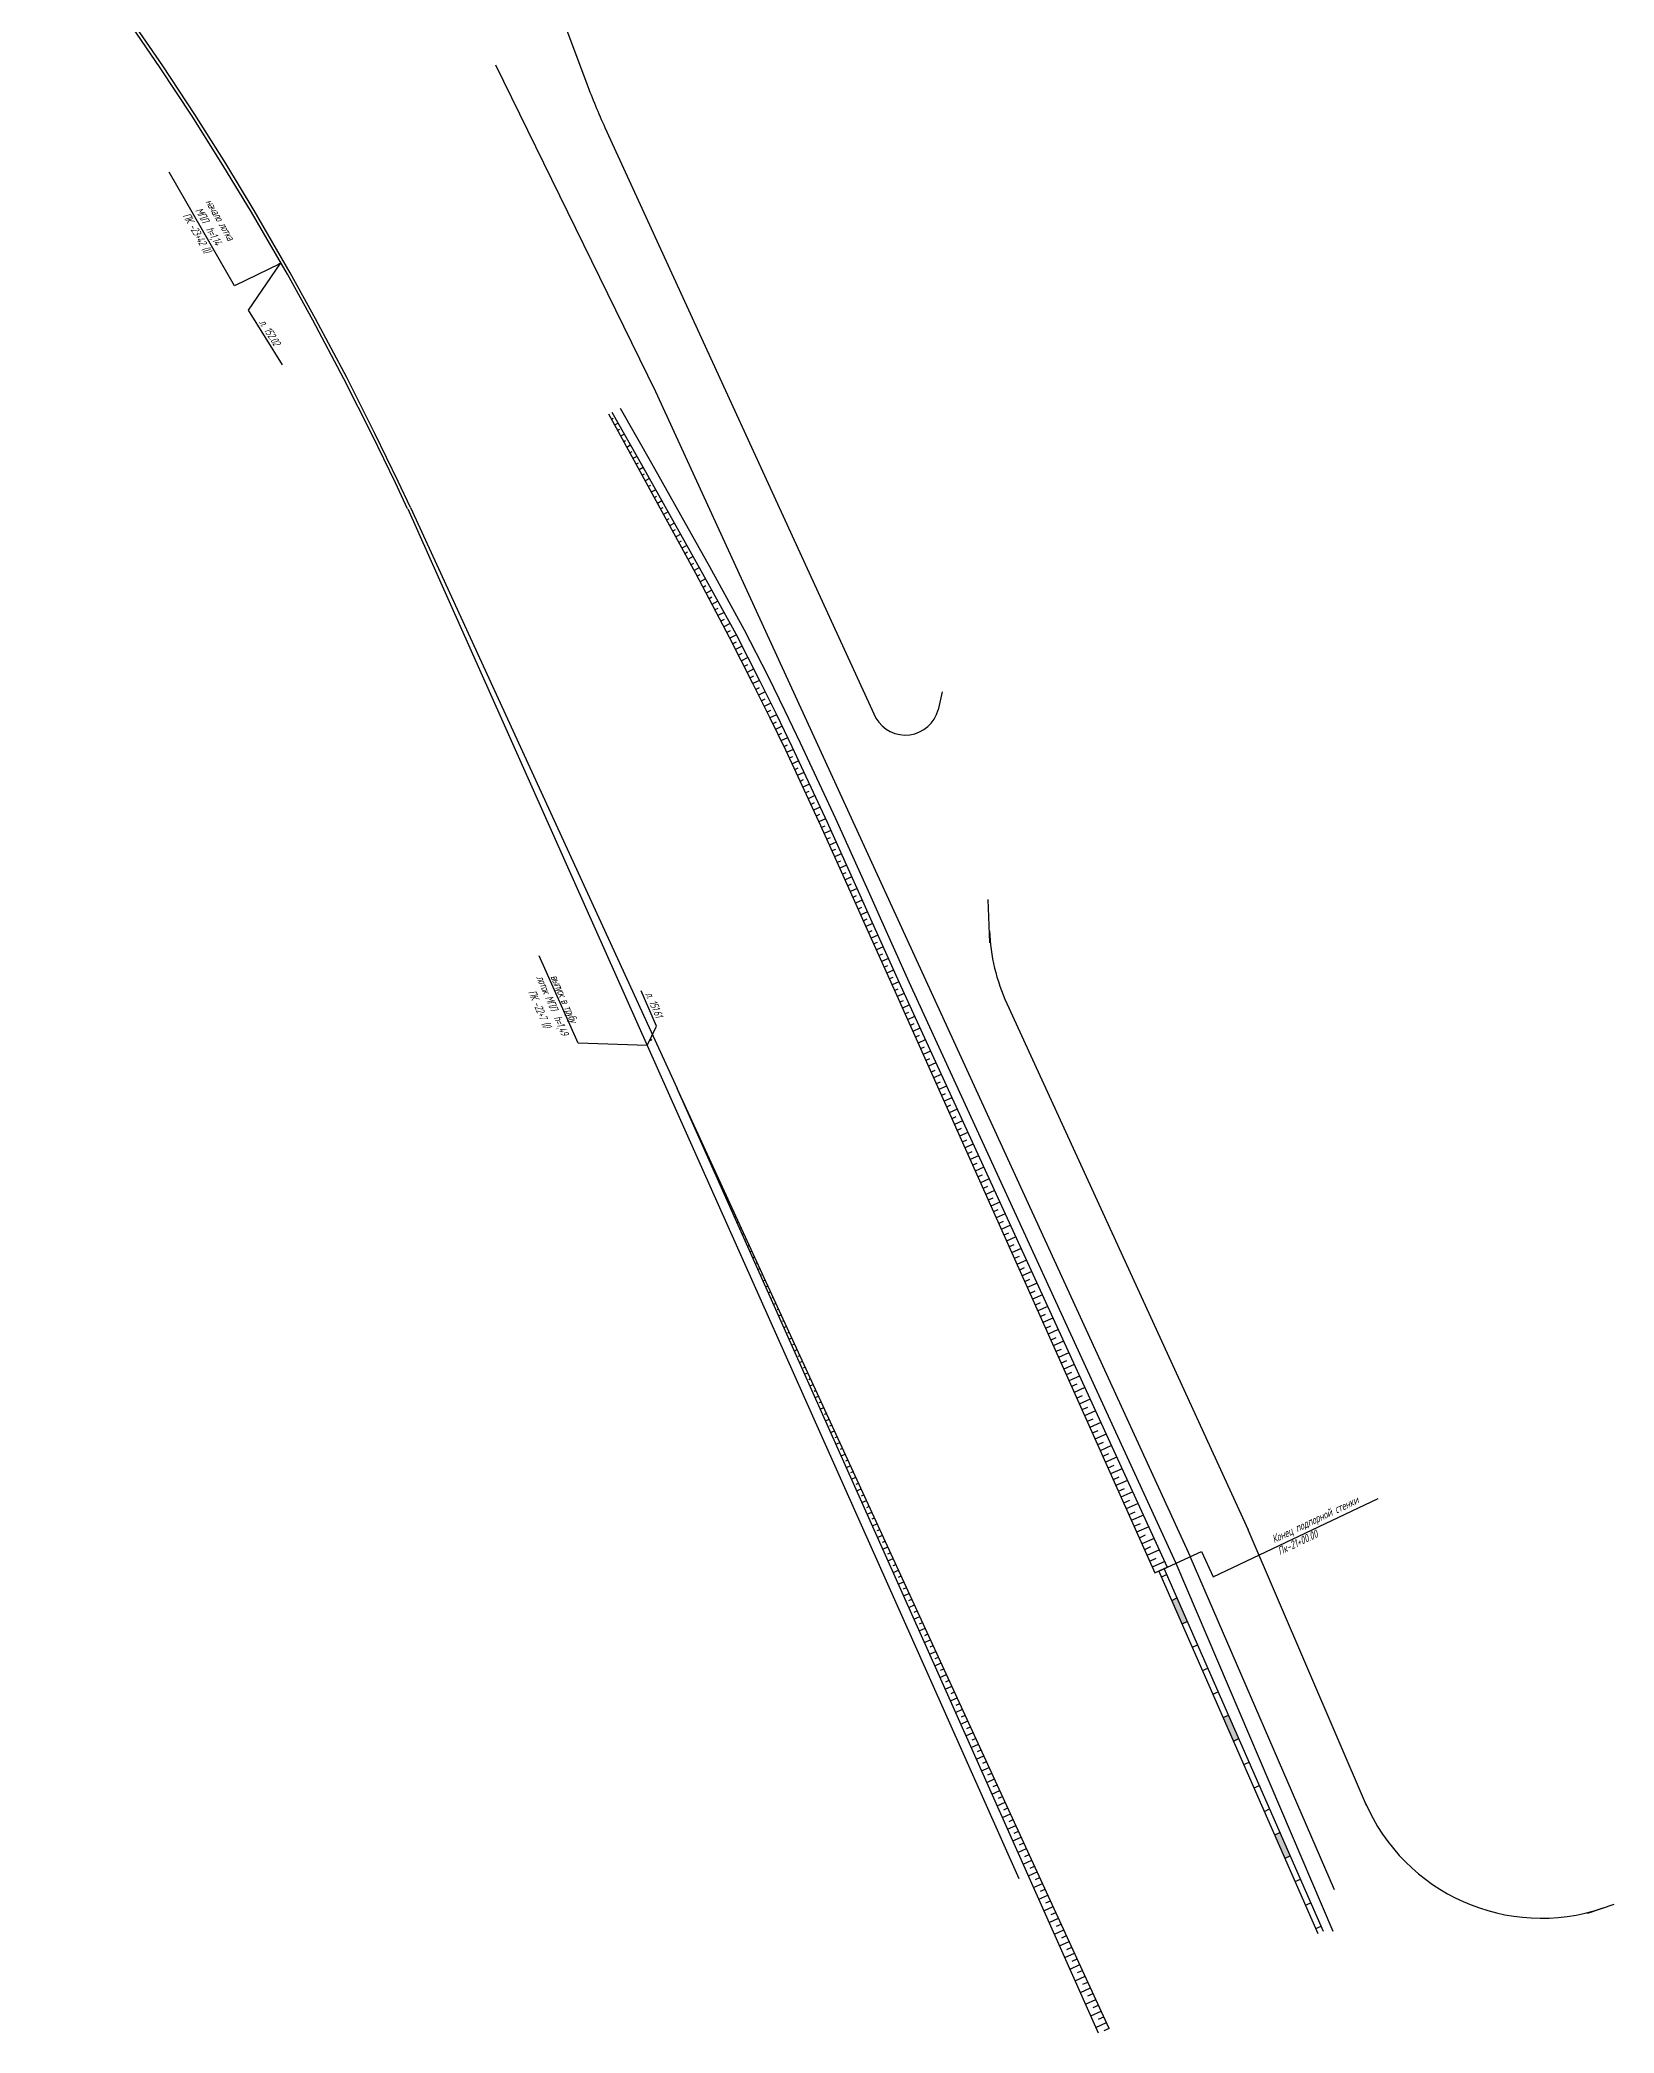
# Model space of a CAD drawing. Extents: x -2947 to 9736, y 6504 to 14001.
# Drawn here: x 9489.9 to 9735.9, y 12049.4 to 12360.8 of the extents above; entities that cross this region are included whole.
import ezdxf

# ---------------------------------------------------------------- set-up
doc = ezdxf.new("R2010")
doc.units = 0
doc.layers.add('-ЛОТОК Киселева', color=4, linetype='Continuous', lineweight=40)
doc.layers.add('кресты здания и сооружения', color=1, linetype='Continuous', lineweight=30)
doc.styles.get("Standard").update_dxf_attribs({"font": 'arial.ttf'})
doc.styles.add('СПДС', font='spds.shx', dxfattribs={"width": 0.9, "oblique": 15, "height": 2.5})
doc.linetypes.add('LOTOK', pattern='A,7e-05,[1,Лоток,S=1,R=0,X=0,Y=0],-7', length=7.00007)

msp = doc.modelspace()

# ---------------------------------------------------------------- hatches: boundary and pattern name
at = {"lineweight": 30}
h = msp.add_hatch(color=5, dxfattribs=at)
h.dxf.hatch_style = 1
h.paths.add_polyline_path([(9667.62, 12117.41), (9666.81, 12117.03), (9668.42, 12113.37), (9669.23, 12113.75)])
h.paths.add_polyline_path([(9675.67, 12099.1), (9674.85, 12098.72), (9676.46, 12095.06), (9677.28, 12095.44)])
h.paths.add_polyline_path([(9683.71, 12080.79), (9682.9, 12080.41), (9684.5, 12076.75), (9685.32, 12077.13)])

# ---------------------------------------------------------------- linework, layer by layer
at = {"layer": '-ЛОТОК Киселева', "color": 5, "lineweight": 30, "elevation": 0}
for points in [[(9527.38, 12325.83), (9520.33, 12322.4), (9510.12, 12340.18)], [(9584.83, 12203.73), (9574.02, 12204.1), (9567.94, 12217.71)]]:
    msp.add_lwpolyline(points, dxfattribs=at)
at = {"layer": '-ЛОТОК Киселева', "color": 5, "linetype": 'Continuous', "lineweight": 30, "elevation": 0}
msp.add_lwpolyline([(9527.38, 12325.83), (9522.44, 12318.59), (9527.79, 12310.06)], dxfattribs=at)
at = {"layer": '-ЛОТОК Киселева', "color": 5, "linetype": 'Continuous', "lineweight": 30}
msp.add_lwpolyline([(9584.83, 12203.73), (9586.27, 12206.73), (9583.89, 12212.25)], dxfattribs=at)
at = {"layer": '-ЛОТОК Киселева', "color": 5, "lineweight": 30}
for centre in [(9527.39, 12325.83), (9585.39, 12204.59)]:
    msp.add_circle(centre, 0.1, dxfattribs=at)
at = {"color": 5, "lineweight": 30}
for p, q in [((9569.45, 12369.9), (9575.37, 12353.98)), ((9561.12, 12356.95), (9586.14, 12305.9, 305.48)), ((9578.21, 12347.13), (9620.56, 12254.88)), ((9586.14, 12305.9, 305.48), (9669.69, 12123.87)), ((9579.5, 12301.68), (9579.23, 12301.53)), ((9580.26, 12300.96), (9579.71, 12300.66)), ((9580.47, 12299.94), (9580.19, 12299.78)), ((9581.25, 12299.23), (9580.67, 12298.91)), ((9581.45, 12298.2), (9581.15, 12298.04)), ((9582.23, 12297.5), (9581.63, 12297.17)), ((9582.42, 12296.46), (9582.11, 12296.29)), ((9583.22, 12295.76), (9582.59, 12295.42)), ((9583.39, 12294.72), (9583.07, 12294.55)), ((9584.2, 12294.03), (9583.55, 12293.67)), ((9584.36, 12292.98), (9584.03, 12292.8)), ((9585.18, 12292.29), (9584.51, 12291.92)), ((9585.32, 12291.23), (9584.98, 12291.05)), ((9586.15, 12290.55), (9585.46, 12290.17)), ((9586.29, 12289.49), (9585.94, 12289.3)), ((9587.13, 12288.81), (9586.42, 12288.42)), ((9547.83, 12287.78), (9589.49, 12196.99)), ((9587.25, 12287.74), (9586.89, 12287.55)), ((9588.1, 12287.07), (9587.37, 12286.67)), ((9588.22, 12286), (9587.85, 12285.8)), ((9589.08, 12285.33), (9588.33, 12284.92)), ((9589.18, 12284.26), (9588.8, 12284.05)), ((9590.05, 12283.59), (9589.28, 12283.17)), ((9590.15, 12282.51), (9589.76, 12282.3)), ((9591.03, 12281.86), (9590.23, 12281.42)), ((9591.11, 12280.77), (9590.71, 12280.55)), ((9592, 12280.12), (9591.19, 12279.67)), ((9592.08, 12279.02), (9591.67, 12278.8)), ((9592.98, 12278.38), (9592.14, 12277.93)), ((9593.04, 12277.27), (9592.62, 12277.05)), ((9593.95, 12276.62), (9593.08, 12276.17)), ((9593.99, 12275.52), (9593.55, 12275.28)), ((9594.91, 12274.88), (9594.01, 12274.4)), ((9594.93, 12273.76), (9594.48, 12273.52)), ((9595.87, 12273.13), (9594.94, 12272.64)), ((9595.88, 12272.01), (9595.41, 12271.76)), ((9596.83, 12271.39), (9595.87, 12270.88)), ((9596.83, 12270.26), (9596.34, 12270)), ((9597.8, 12269.64), (9596.8, 12269.12)), ((9597.77, 12268.5), (9597.27, 12268.23)), ((9598.76, 12267.88), (9597.73, 12267.35)), ((9598.7, 12266.73), (9598.18, 12266.46)), ((9599.67, 12266.1), (9598.64, 12265.58)), ((9599.6, 12264.95), (9599.09, 12264.69)), ((9600.57, 12264.32), (9599.54, 12263.8)), ((9600.51, 12263.17), (9599.99, 12262.91)), ((9601.48, 12262.55), (9600.45, 12262.02)), ((9601.41, 12261.4), (9600.9, 12261.14)), ((9602.38, 12260.76), (9601.35, 12260.25)), ((9602.31, 12259.61), (9601.79, 12259.35)), ((9603.27, 12258.97), (9602.23, 12258.46)), ((9603.19, 12257.82), (9602.68, 12257.57)), ((9604.15, 12257.19), (9603.12, 12256.67)), ((9630.92, 12258.99), (9630.29, 12256.18)), ((9604.08, 12256.04), (9603.56, 12255.78)), ((9605.04, 12255.39), (9604, 12254.89)), ((9604.95, 12254.24), (9604.43, 12253.99)), ((9605.91, 12253.6), (9604.87, 12253.09)), ((9605.82, 12252.45), (9605.3, 12252.2)), ((9606.77, 12251.8), (9605.73, 12251.3)), ((9606.69, 12250.65), (9606.17, 12250.4)), ((9607.64, 12249.99), (9606.6, 12249.5)), ((9607.54, 12248.84), (9607.02, 12248.6)), ((9608.48, 12248.18), (9607.44, 12247.69)), ((9608.38, 12247.03), (9607.86, 12246.79)), ((9609.32, 12246.37), (9608.28, 12245.89)), ((9609.22, 12245.23), (9608.7, 12244.98)), ((9610.17, 12244.57), (9609.12, 12244.08)), ((9610.06, 12243.42), (9609.54, 12243.18)), ((9611.01, 12242.76), (9609.96, 12242.27)), ((9610.91, 12241.61), (9610.38, 12241.37)), ((9611.85, 12240.95), (9610.8, 12240.47)), ((9611.75, 12239.81), (9611.22, 12239.56)), ((9612.69, 12239.15), (9611.65, 12238.66)), ((9612.59, 12237.99), (9612.06, 12237.76)), ((9613.52, 12237.32), (9612.47, 12236.85)), ((9613.41, 12236.18), (9612.88, 12235.94)), ((9614.34, 12235.5), (9613.29, 12235.03)), ((9614.23, 12234.36), (9613.7, 12234.12)), ((9615.16, 12233.69), (9614.11, 12233.21)), ((9615.05, 12232.54), (9614.52, 12232.3)), ((9615.98, 12231.87), (9614.93, 12231.4)), ((9615.87, 12230.72), (9615.34, 12230.49)), ((9616.8, 12230.05), (9615.75, 12229.58)), ((9616.69, 12228.91), (9616.16, 12228.67)), ((9617.62, 12228.24), (9616.57, 12227.76)), ((9617.5, 12227.09), (9616.98, 12226.85)), ((9618.44, 12226.42), (9617.39, 12225.95)), ((9638.39, 12219.74), (9638.12, 12226.54)), ((9618.32, 12225.27), (9617.79, 12225.04)), ((9619.25, 12224.6), (9618.2, 12224.13)), ((9619.13, 12223.45), (9618.61, 12223.22)), ((9620.07, 12222.78), (9619.01, 12222.31)), ((9619.95, 12221.63), (9619.42, 12221.4)), ((9620.88, 12220.96), (9619.83, 12220.49)), ((9620.76, 12219.81), (9620.23, 12219.58)), ((9621.69, 12219.14), (9620.64, 12218.67)), ((9621.57, 12217.99), (9621.05, 12217.76)), ((9622.51, 12217.32), (9621.45, 12216.85)), ((9622.39, 12216.17), (9621.86, 12215.94)), ((9623.32, 12215.5), (9622.27, 12215.03)), ((9623.2, 12214.35), (9622.67, 12214.12)), ((9624.13, 12213.68), (9623.08, 12213.21)), ((9624.01, 12212.53), (9623.49, 12212.3)), ((9624.96, 12211.86), (9623.89, 12211.39)), ((9624.84, 12210.72), (9624.3, 12210.48)), ((9625.79, 12210.05), (9624.71, 12209.57)), ((9625.66, 12208.9), (9625.11, 12208.66)), ((9626.62, 12208.24), (9625.52, 12207.75)), ((9641.03, 12210.29), (9678.76, 12128.07)), ((9626.48, 12207.09), (9625.93, 12206.84)), ((9627.45, 12206.43), (9626.33, 12205.93)), ((9627.3, 12205.27), (9626.74, 12205.02)), ((9628.28, 12204.62), (9627.15, 12204.11)), ((9628.13, 12203.45), (9627.55, 12203.2)), ((9629.12, 12202.81), (9627.96, 12202.29)), ((9628.95, 12201.64), (9628.36, 12201.38)), ((9629.95, 12200.99), (9628.77, 12200.47)), ((9629.77, 12199.82), (9629.18, 12199.56)), ((9630.78, 12199.18), (9629.58, 12198.65)), ((9630.59, 12198.01), (9629.99, 12197.74)), ((9657, 12050.15), (9589.49, 12196.99)), ((9589.89, 12196.08), (9589.9, 12196.08)), ((9590.31, 12195.17), (9590.32, 12195.17)), ((9631.61, 12197.37), (9630.4, 12196.83)), ((9631.41, 12196.19), (9630.8, 12195.92)), ((9632.44, 12195.56), (9631.21, 12195.01)), ((9590.71, 12194.25), (9590.74, 12194.27)), ((9591.13, 12193.35), (9591.15, 12193.36)), ((9591.52, 12192.43), (9591.57, 12192.46)), ((9632.24, 12194.38), (9631.62, 12194.1)), ((9633.27, 12193.75), (9632.02, 12193.19)), ((9633.06, 12192.56), (9632.43, 12192.28)), ((9634.1, 12191.94), (9632.84, 12191.37)), ((9591.96, 12191.54), (9591.99, 12191.55)), ((9592.33, 12190.61), (9592.4, 12190.64)), ((9592.78, 12189.72), (9592.82, 12189.74)), ((9593.15, 12188.79), (9593.24, 12188.83)), ((9633.88, 12190.75), (9633.24, 12190.46)), ((9634.94, 12190.12), (9633.65, 12189.55)), ((9634.7, 12188.93), (9634.06, 12188.64)), ((9593.6, 12187.9), (9593.65, 12187.92)), ((9593.96, 12186.97), (9594.07, 12187.02)), ((9594.43, 12186.08), (9594.49, 12186.11)), ((9635.77, 12188.31), (9634.46, 12187.73)), ((9635.53, 12187.11), (9634.87, 12186.82)), ((9636.6, 12186.5), (9635.28, 12185.91)), ((9594.77, 12185.15), (9594.9, 12185.2)), ((9595.25, 12184.27), (9595.32, 12184.3)), ((9595.59, 12183.32), (9595.74, 12183.39)), ((9596.07, 12182.45), (9596.15, 12182.49)), ((9636.35, 12185.3), (9635.68, 12185)), ((9637.43, 12184.69), (9636.09, 12184.09)), ((9637.17, 12183.48), (9636.5, 12183.18)), ((9638.26, 12182.88), (9636.9, 12182.27)), ((9596.4, 12181.5), (9596.57, 12181.58)), ((9596.9, 12180.63), (9596.99, 12180.67)), ((9597.22, 12179.68), (9597.4, 12179.77)), ((9637.99, 12181.67), (9637.31, 12181.36)), ((9639.09, 12181.07), (9637.72, 12180.45)), ((9638.82, 12179.85), (9638.12, 12179.54)), ((9639.92, 12179.26), (9638.53, 12178.63)), ((9597.72, 12178.81), (9597.82, 12178.86)), ((9598.03, 12177.86), (9598.24, 12177.95)), ((9598.55, 12177), (9598.65, 12177.05)), ((9598.84, 12176.04), (9599.07, 12176.14)), ((9639.64, 12178.04), (9638.94, 12177.72)), ((9640.76, 12177.44), (9639.34, 12176.81)), ((9640.46, 12176.22), (9639.75, 12175.9)), ((9599.37, 12175.18), (9599.49, 12175.23)), ((9599.66, 12174.21), (9599.91, 12174.33)), ((9600.19, 12173.36), (9600.32, 12173.42)), ((9641.59, 12175.63), (9640.16, 12174.99)), ((9641.28, 12174.4), (9640.56, 12174.08)), ((9642.42, 12173.82), (9640.97, 12173.17)), ((9600.47, 12172.39), (9600.74, 12172.52)), ((9601.02, 12171.54), (9601.16, 12171.61)), ((9601.28, 12170.57), (9601.57, 12170.7)), ((9642.1, 12172.59), (9641.37, 12172.26)), ((9643.25, 12172.01), (9641.78, 12171.35)), ((9642.93, 12170.77), (9642.19, 12170.44)), ((9644.08, 12170.2), (9642.59, 12169.53)), ((9601.84, 12169.73), (9601.99, 12169.8)), ((9602.1, 12168.75), (9602.41, 12168.89)), ((9602.66, 12167.91), (9602.82, 12167.98)), ((9602.91, 12166.93), (9603.24, 12167.08)), ((9643.75, 12168.96), (9643, 12168.62)), ((9644.91, 12168.39), (9643.41, 12167.71)), ((9644.57, 12167.14), (9643.81, 12166.8)), ((9603.49, 12166.09), (9603.66, 12166.17)), ((9603.72, 12165.1), (9604.07, 12165.26)), ((9604.31, 12164.28), (9604.49, 12164.36)), ((9645.74, 12166.57), (9644.22, 12165.89)), ((9645.39, 12165.33), (9644.63, 12164.98)), ((9646.58, 12164.76), (9645.03, 12164.07)), ((9604.54, 12163.28), (9604.91, 12163.45)), ((9605.13, 12162.46), (9605.32, 12162.55)), ((9605.35, 12161.46), (9605.74, 12161.64)), ((9605.96, 12160.64), (9606.16, 12160.73)), ((9646.22, 12163.51), (9645.44, 12163.16)), ((9647.41, 12162.95), (9645.85, 12162.25)), ((9647.04, 12161.7), (9646.25, 12161.34)), ((9648.24, 12161.14), (9646.66, 12160.43)), ((9606.16, 12159.64), (9606.57, 12159.83)), ((9606.78, 12158.82), (9606.99, 12158.92)), ((9606.98, 12157.82), (9607.41, 12158.01)), ((9647.86, 12159.88), (9647.07, 12159.52)), ((9649.07, 12159.33), (9647.47, 12158.61)), ((9648.68, 12158.06), (9647.88, 12157.71)), ((9649.9, 12157.52), (9648.29, 12156.8)), ((9607.6, 12157.01), (9607.82, 12157.11)), ((9607.79, 12155.99), (9608.24, 12156.2)), ((9608.43, 12155.19), (9608.66, 12155.29)), ((9608.61, 12154.17), (9609.07, 12154.39)), ((9649.51, 12156.25), (9648.69, 12155.89)), ((9650.73, 12155.71), (9649.1, 12154.98)), ((9650.33, 12154.43), (9649.51, 12154.07)), ((9609.25, 12153.37), (9609.49, 12153.48)), ((9609.42, 12152.35), (9609.91, 12152.58)), ((9610.08, 12151.55), (9610.32, 12151.67)), ((9651.56, 12153.89), (9649.91, 12153.16)), ((9651.15, 12152.62), (9650.32, 12152.25)), ((9652.4, 12152.08), (9650.73, 12151.34)), ((9610.23, 12150.53), (9610.74, 12150.76)), ((9610.9, 12149.74), (9611.16, 12149.86)), ((9611.05, 12148.71), (9611.57, 12148.95)), ((9651.97, 12150.8), (9651.13, 12150.43)), ((9653.23, 12150.27), (9651.54, 12149.52)), ((9652.79, 12148.99), (9651.95, 12148.61)), ((9654.06, 12148.46), (9652.35, 12147.7)), ((9611.72, 12147.92), (9611.99, 12148.04)), ((9611.86, 12146.88), (9612.41, 12147.14)), ((9612.55, 12146.1), (9612.82, 12146.23)), ((9612.67, 12145.06), (9613.24, 12145.32)), ((9653.62, 12147.17), (9652.76, 12146.79)), ((9654.89, 12146.65), (9653.17, 12145.88)), ((9654.44, 12145.35), (9653.57, 12144.97)), ((9613.37, 12144.28), (9613.66, 12144.42)), ((9613.49, 12143.24), (9614.08, 12143.51)), ((9614.19, 12142.47), (9614.49, 12142.6)), ((9655.72, 12144.84), (9653.98, 12144.06)), ((9655.26, 12143.54), (9654.38, 12143.15)), ((9656.55, 12143.02), (9654.79, 12142.24)), ((9614.3, 12141.42), (9614.91, 12141.7)), ((9615.02, 12140.65), (9615.33, 12140.79)), ((9615.11, 12139.6), (9615.74, 12139.89)), ((9615.84, 12138.83), (9616.16, 12138.98)), ((9656.08, 12141.72), (9655.2, 12141.33)), ((9657.38, 12141.21), (9655.6, 12140.42)), ((9656.91, 12139.91), (9656.01, 12139.51)), ((9658.22, 12139.4), (9656.42, 12138.6)), ((9615.93, 12137.78), (9616.58, 12138.07)), ((9616.66, 12137.02), (9616.99, 12137.17)), ((9616.74, 12135.95), (9617.41, 12136.26)), ((9657.73, 12138.09), (9656.82, 12137.69)), ((9659.05, 12137.59), (9657.23, 12136.78)), ((9658.55, 12136.28), (9657.64, 12135.87)), ((9659.88, 12135.78), (9658.04, 12134.96)), ((9617.49, 12135.2), (9617.83, 12135.35)), ((9617.55, 12134.13), (9618.24, 12134.45)), ((9618.31, 12133.38), (9618.66, 12133.54)), ((9618.37, 12132.31), (9619.08, 12132.63)), ((9659.37, 12134.46), (9658.45, 12134.05)), ((9660.71, 12133.97), (9658.86, 12133.14)), ((9660.19, 12132.64), (9659.26, 12132.23)), ((9619.13, 12131.56), (9619.49, 12131.73)), ((9619.18, 12130.49), (9619.91, 12130.82)), ((9619.96, 12129.75), (9620.33, 12129.92)), ((9661.54, 12132.16), (9659.67, 12131.32)), ((9661.02, 12130.83), (9660.08, 12130.41)), ((9662.37, 12130.34), (9660.48, 12129.5)), ((9620, 12128.67), (9620.74, 12129.01)), ((9620.78, 12127.93), (9621.16, 12128.1)), ((9620.81, 12126.84), (9621.58, 12127.2)), ((9661.84, 12129.01), (9660.89, 12128.59)), ((9663.2, 12128.53), (9661.3, 12127.68)), ((9662.66, 12127.2), (9661.7, 12126.77)), ((9664.04, 12126.72), (9662.11, 12125.86)), ((9697.22, 12085.01), (9678.76, 12128.07)), ((9621.6, 12126.11), (9621.99, 12126.29)), ((9621.62, 12125.02), (9622.41, 12125.38)), ((9622.43, 12124.29), (9622.83, 12124.48)), ((9622.44, 12123.2), (9623.24, 12123.57)), ((9663.48, 12125.38), (9662.52, 12124.95)), ((9664.87, 12124.91), (9662.92, 12124.04)), ((9664.31, 12123.57), (9663.33, 12123.13)), ((9692.21, 12071.81), (9669.69, 12123.87)), ((9623.25, 12122.48), (9623.66, 12122.66)), ((9623.25, 12121.38), (9624.08, 12121.76)), ((9624.08, 12120.66), (9624.49, 12120.85)), ((9665.7, 12123.1), (9663.74, 12122.22)), ((9664.14, 12121.31), (9666.1, 12122.22)), ((9664.14, 12121.31), (9665.61, 12121.99)), ((9664.8, 12121.61), (9665.61, 12121.99)), ((9665.2, 12120.7), (9666.02, 12121.07)), ((9624.06, 12119.56), (9624.91, 12119.95)), ((9624.88, 12117.73), (9625.74, 12118.13)), ((9624.9, 12118.84), (9625.33, 12119.04)), ((9625.72, 12117.02), (9626.16, 12117.23)), ((9666.81, 12117.03), (9667.62, 12117.41)), ((9625.69, 12115.91), (9626.58, 12116.32)), ((9626.5, 12114.09), (9627.41, 12114.51)), ((9626.55, 12115.21), (9626.99, 12115.41)), ((9627.32, 12112.27), (9628.25, 12112.69)), ((9627.37, 12113.39), (9627.83, 12113.6)), ((9628.13, 12110.45), (9629.08, 12110.88)), ((9628.19, 12111.57), (9628.66, 12111.79)), ((9668.42, 12113.37), (9669.23, 12113.75)), ((9628.95, 12108.62), (9629.91, 12109.07)), ((9629.02, 12109.76), (9629.5, 12109.98)), ((9629.84, 12107.94), (9630.33, 12108.16)), ((9670.02, 12109.71), (9670.84, 12110.09)), ((9629.76, 12106.8), (9630.75, 12107.26)), ((9630.57, 12104.98), (9631.58, 12105.44)), ((9630.66, 12106.12), (9631.16, 12106.35)), ((9631.49, 12104.3), (9632, 12104.54)), ((9671.63, 12106.05), (9672.45, 12106.43)), ((9631.39, 12103.16), (9632.41, 12103.63)), ((9632.2, 12101.34), (9633.25, 12101.82)), ((9632.31, 12102.49), (9632.83, 12102.72)), ((9673.24, 12102.39), (9674.06, 12102.76)), ((9633.01, 12099.51), (9634.08, 12100.01)), ((9633.13, 12100.67), (9633.66, 12100.91)), ((9633.96, 12098.85), (9634.5, 12099.1)), ((9674.85, 12098.72), (9675.67, 12099.1)), ((9633.82, 12097.69), (9634.91, 12098.19)), ((9634.64, 12095.87), (9635.75, 12096.38)), ((9634.78, 12097.03), (9635.33, 12097.29)), ((9635.6, 12095.22), (9636.16, 12095.47)), ((9676.46, 12095.06), (9677.28, 12095.44)), ((9635.45, 12094.05), (9636.58, 12094.57)), ((9636.26, 12092.22), (9637.41, 12092.75)), ((9636.43, 12093.4), (9637, 12093.66)), ((9637.08, 12090.4), (9638.25, 12090.94)), ((9637.25, 12091.58), (9637.83, 12091.85)), ((9637.89, 12088.58), (9639.08, 12089.13)), ((9638.07, 12089.76), (9638.66, 12090.04)), ((9678.07, 12091.4), (9678.89, 12091.78)), ((9638.7, 12086.76), (9639.91, 12087.32)), ((9638.9, 12087.95), (9639.5, 12088.22)), ((9639.72, 12086.13), (9640.33, 12086.41)), ((9679.68, 12087.74), (9680.49, 12088.11)), ((9639.51, 12084.94), (9640.75, 12085.5)), ((9640.33, 12083.11), (9641.58, 12083.69)), ((9640.54, 12084.31), (9641.16, 12084.6)), ((9641.37, 12082.49), (9642, 12082.78)), ((9681.29, 12084.07), (9682.1, 12084.45)), ((9641.14, 12081.29), (9642.42, 12081.88)), ((9641.95, 12079.47), (9643.25, 12080.06)), ((9642.19, 12080.68), (9642.83, 12080.97)), ((9682.9, 12080.41), (9683.71, 12080.79)), ((9642.77, 12077.65), (9644.08, 12078.25)), ((9643.01, 12078.86), (9643.67, 12079.16)), ((9643.84, 12077.04), (9644.5, 12077.35)), ((9684.5, 12076.75), (9685.32, 12077.13)), ((9643.58, 12075.82), (9644.92, 12076.44)), ((9644.39, 12074), (9645.75, 12074.63)), ((9644.66, 12075.22), (9645.33, 12075.53)), ((9645.48, 12073.41), (9646.17, 12073.72)), ((9686.11, 12073.09), (9686.93, 12073.47)), ((9645.2, 12072.18), (9646.58, 12072.81)), ((9646.02, 12070.36), (9647.42, 12071)), ((9646.31, 12071.59), (9647, 12071.91)), ((9646.83, 12068.54), (9648.25, 12069.19)), ((9647.13, 12069.77), (9647.83, 12070.09)), ((9647.64, 12066.71), (9649.08, 12067.38)), ((9647.95, 12067.95), (9648.67, 12068.28)), ((9687.72, 12069.43), (9688.54, 12069.8)), ((9731.84, 12068.17), (9735.94, 12069.56)), ((9648.46, 12064.89), (9649.92, 12065.56)), ((9648.78, 12066.14), (9649.5, 12066.47)), ((9649.6, 12064.32), (9650.33, 12064.66)), ((9689.33, 12065.76), (9690.15, 12066.14)), ((9649.27, 12063.07), (9650.75, 12063.75)), ((9650.08, 12061.25), (9651.58, 12061.94)), ((9650.42, 12062.5), (9651.17, 12062.84)), ((9651.24, 12060.68), (9652, 12061.03)), ((9650.9, 12059.42), (9652.42, 12060.12)), ((9651.71, 12057.6), (9653.25, 12058.31)), ((9652.07, 12058.87), (9652.83, 12059.22)), ((9652.52, 12055.78), (9654.08, 12056.5)), ((9652.89, 12057.05), (9653.67, 12057.41)), ((9653.33, 12053.96), (9654.92, 12054.69)), ((9653.71, 12055.23), (9654.5, 12055.59)), ((9654.15, 12052.14), (9655.75, 12052.87)), ((9654.54, 12053.41), (9655.34, 12053.78)), ((9655.36, 12051.6), (9656.17, 12051.97)), ((9654.96, 12050.31), (9656.59, 12051.06)), ((9657, 12050.15), (9656.18, 12049.79))]:
    msp.add_line(p, q, dxfattribs=at)
at = {"color": 5, "linetype": 'LOTOK', "lineweight": 30}
for p, q in [((9547.39, 12287.55), (9588.12, 12196.36)), ((9625.72, 12213.67), (9667.42, 12122.82)), ((9588.12, 12196.36), (9628.91, 12105.03)), ((9667.42, 12122.82), (9691.97, 12065.34)), ((9628.91, 12105.03), (9642.89, 12073.57))]:
    msp.add_line(p, q, dxfattribs=at)
for points in [[(9547.38, 12287.56), (9545.46, 12291.61), (9541.82, 12299.11), (9537.41, 12307.86), (9532.56, 12317.03), (9528.59, 12324.2), (9522.96, 12333.92), (9518.52, 12341.24), (9513.69, 12348.9), (9508.72, 12356.47), (9499.82, 12369.47), (9489.9, 12383.55)], [(9580.61, 12303.27), (9585.47, 12294.72), (9594.54, 12278.54), (9599.99, 12268.64), (9603.65, 12261.47), (9606.34, 12256.03), (9608.75, 12251.03), (9614.26, 12239.2), (9619.58, 12227.41), (9621.25, 12223.67), (9625.72, 12213.67)]]:
    msp.add_lwpolyline(points, dxfattribs=at)
at = {"color": 5, "lineweight": 30}
for points in [[(9547.83, 12287.77), (9545.91, 12291.82), (9542.27, 12299.33), (9537.85, 12308.09), (9533, 12317.26), (9529.03, 12324.45), (9523.39, 12334.17), (9518.95, 12341.5), (9514.11, 12349.17), (9509.14, 12356.75), (9500.23, 12369.76), (9490.31, 12383.84)], [(9578.75, 12302.4), (9583.37, 12294), (9592.37, 12277.51), (9597.65, 12267.52), (9601.3, 12260.35), (9603.99, 12254.9), (9606.41, 12249.91), (9611.92, 12238.08), (9617.24, 12226.29), (9618.91, 12222.54), (9623.36, 12212.58), (9664.14, 12121.31)], [(9579.29, 12302.66), (9584.15, 12294.12), (9593.22, 12277.94), (9598.68, 12268.04), (9602.33, 12260.87), (9605.03, 12255.42), (9607.44, 12250.43), (9612.95, 12238.6), (9618.27, 12226.81), (9619.94, 12223.06), (9624.4, 12213.07), (9666.1, 12122.22)], [(9655.36, 12049.42), (9630.27, 12105.66), (9589.49, 12196.99)], [(9689.7, 12064.92), (9664.79, 12121.63)], [(9690.53, 12065.28), (9665.61, 12121.99)]]:
    msp.add_lwpolyline(points, dxfattribs=at)
for centre, radius, start, end in [((9669.1, 12388.85), 100, 200.4075, 204.6559), ((9625.16, 12257.53, -304.9), 5.31, 209.9064, 345.2567), ((9668.29, 12222.8), 30, 182.2227, 204.6559), ((9724.56, 12097.38), 30, 203.2042, 288.7472)]:
    msp.add_arc(centre, radius, start, end, dxfattribs=at)
at = {"layer": 'кресты здания и сооружения', "color": 5}
msp.add_lwpolyline([(9664.8, 12121.61), (9671.43, 12124.68), (9673.26, 12120.71), (9699.06, 12132.97)], dxfattribs=at)

# ---------------------------------------------------------------- texts
at = {"layer": '-ЛОТОК Киселева', "color": 5, "lineweight": 30, "char_height": 1.25, "attachment_point": 5}
for s, insert, width, rotation in [('{\\Fspds|c204;\\Q15;\\W0.9;\\T0.9;начало\\Fspds|c0; \\Fspds|c204;лотка\\Fspds|c0; \\P\\Fspds|c204;МПЛ\\Fspds|c0;  h=1,14 \\P\\Fspds|c204;ПК\\Fspds|c0; -23+42 (I)}', (9516.19, 12331.7, 0), 15.7669, 299.9338), ('{\\Fspds|c204;\\Q15;\\W0.9;\\T0.9;л\\Fspds|c0;. 152.02}', (9525.82, 12315.15, 0), 9.1013, 302.4659), ('{\\Fspds|c204;\\Q15;\\W0.9;\\T0.9;выпуск\\Fspds|c0; \\Fspds|c204;в\\Fspds|c0; \\Fspds|c204;трубу\\Fspds|c0;\\P \\Fspds|c204;лоток\\Fspds|c0; \\Fspds|c204;МПЛ\\Fspds|c0;  h=1,49 \\P\\Fspds|c204;ПК\\Fspds|c0; -22+7 (I)}', (9569.85, 12210.24, 0), 25.3484, 293.3149), ('{\\Fspds|c204;\\Q15;\\W0.9;\\T0.9;л\\Fspds|c0;. 151.61}', (9585.9, 12210.13), 25.3484, 293.3149)]:
    msp.add_mtext(s, dxfattribs=dict(at, insert=insert, width=width, rotation=rotation))
at = {"layer": 'кресты здания и сооружения', "color": 5, "insert": (9682.27, 12127.08), "char_height": 1.25, "attachment_point": 1, "rotation": 25.4035, "style": 'СПДС'}
msp.add_mtext('Конец подпорной стенки\\PПк-21+00.00', dxfattribs=at)

doc.saveas('drawing.dxf')
